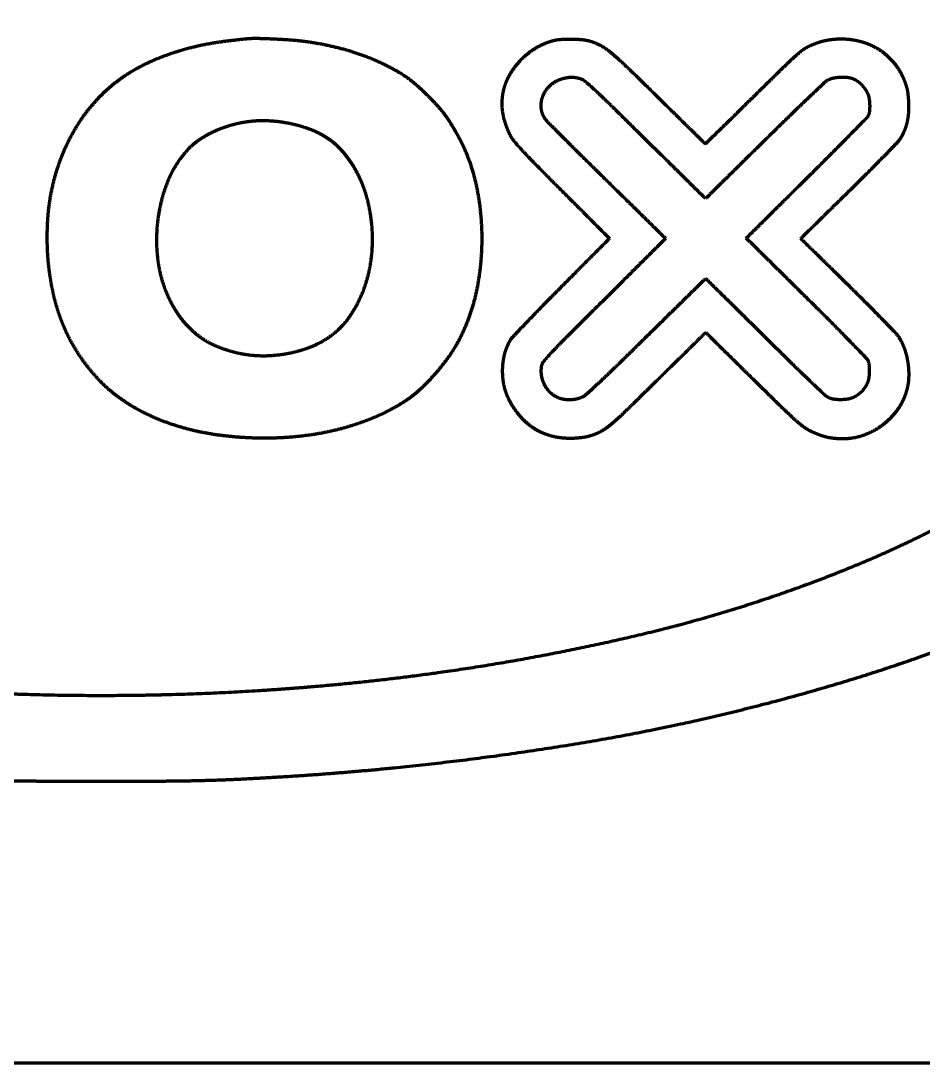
# Model space of a CAD drawing. Header units: inches. Extents: x -3077 to 7201, y 316 to 5463.
# Drawn here: x 3261.2 to 3323.4, y 3632.3 to 3704.1 of the extents above; entities that cross this region are included whole.
import ezdxf

# ---------------------------------------------------------------- set-up
doc = ezdxf.new("R2010")
doc.units = ezdxf.units.IN

msp = doc.modelspace()

# ---------------------------------------------------------------- linework, layer by layer
at = {"linetype": 'Continuous', "lineweight": 70}
msp.add_line((3482.852, 3632.256), (3048.852, 3632.256), dxfattribs=at)
for points, weights, knots in [([(3275.264, 3726.466), (3274.587, 3726.498), (3273.909, 3726.518), (3271.636, 3726.545), (3270.039, 3726.562), (3266.847, 3726.588), (3265.25, 3726.599), (3262.981, 3726.609), (3262.31, 3726.6), (3261.476, 3726.574), (3261.313, 3726.569), (3260.876, 3726.553), (3260.602, 3726.543), (3260.011, 3726.522), (3259.695, 3726.51), (3259.06, 3726.486), (3258.741, 3726.474), (3252.828, 3726.243), (3247.248, 3725.791), (3236.367, 3724.45), (3231.08, 3723.541), (3220.985, 3721.307), (3216.189, 3719.986), (3207.252, 3717.027), (3203.148, 3715.334), (3197.745, 3712.636), (3196.336, 3711.879), (3193.69, 3710.355), (3192.461, 3709.58), (3190.147, 3707.991), (3189.065, 3707.177), (3187.014, 3705.492), (3186.05, 3704.618), (3184.422, 3702.994), (3183.745, 3702.261), (3182.51, 3700.805), (3181.959, 3700.079), (3180.97, 3698.617), (3180.533, 3697.883), (3179.76, 3696.389), (3179.427, 3695.631), (3179.144, 3694.853), (3178.778, 3693.847), (3178.506, 3692.813), (3178.331, 3691.758), (3178.16, 3690.723), (3178.091, 3689.677), (3178.126, 3688.63), (3178.16, 3687.575), (3178.297, 3686.528), (3178.536, 3685.499), (3178.783, 3684.437), (3179.122, 3683.4), (3179.841, 3681.721), (3180.167, 3681.063), (3180.893, 3679.773), (3181.292, 3679.143), (3182.184, 3677.884), (3182.676, 3677.257), (3183.778, 3675.982), (3184.382, 3675.331), (3185.394, 3674.311), (3185.786, 3673.929), (3186.537, 3673.216), (3186.897, 3672.889), (3187.626, 3672.254), (3187.995, 3671.947), (3188.781, 3671.319), (3189.198, 3670.998), (3193.289, 3667.949), (3197.24, 3665.64), (3201.424, 3663.787), (3206.387, 3661.589), (3211.487, 3659.728), (3222.532, 3656.517), (3228.456, 3655.178), (3240.851, 3653.158), (3247.295, 3652.435), (3254.86, 3651.967), (3255.953, 3651.905), (3257.897, 3651.807), (3258.748, 3651.775), (3260.538, 3651.728), (3261.476, 3651.712), (3262.415, 3651.707)], [0.500003680185, 0.499951833995, 0.499951833995, 0.500003125685, 0.500003125685, 0.500003134164, 0.500003134164, 0.499950342043, 0.499950342043, 0.500002780016, 0.500002780016, 0.500003632658, 0.500003632658, 0.5000036294, 0.5000036294, 0.500003631943, 0.500003631943, 0.499712041405, 0.499712041405, 0.499626581432, 0.499626581432, 0.499570764247, 0.499570764247, 0.499147291053, 0.499147291053, 0.499856082342, 0.499856082342, 0.499741523013, 0.499741523013, 0.499697398225, 0.499697398225, 0.499615378368, 0.499615378368, 0.499717367768, 0.499717367768, 0.499509800036, 0.499509800036, 0.49943320441, 0.49943320441, 0.499316886864, 0.499316886864, 0.500003680185, 0.498576185915, 0.498576185915, 0.500003680185, 0.498389820463, 0.498389820463, 0.500003680185, 0.498416120355, 0.498416120355, 0.500003680185, 0.498702961474, 0.498702961474, 0.499514934223, 0.499514934223, 0.499556287066, 0.499556287066, 0.499619738583, 0.499619738583, 0.499803196126, 0.499803196126, 0.499966690231, 0.499966690231, 0.49992872485, 0.49992872485, 0.499925885485, 0.499925885485, 0.499958910845, 0.499958910845, 0.497922649304, 0.497922649304, 0.500003680185, 0.499255633466, 0.499255633466, 0.499390037942, 0.499390037942, 0.499589929812, 0.499589929812, 0.499998142907, 0.499998142907, 0.499979520616, 0.499979520616, 0.499986543899, 0.499986543899, 0.500003680185], [0, 0, 0, 0, 0.009508, 0.009508, 0.031905, 0.031905, 0.054312, 0.054312, 0.063734, 0.063734, 0.066018, 0.066018, 0.069872, 0.069872, 0.074311, 0.074311, 0.078787, 0.078787, 0.157355, 0.157355, 0.232677, 0.232677, 0.30258, 0.30258, 0.365018, 0.365018, 0.387555, 0.387555, 0.408036, 0.408036, 0.427121, 0.427121, 0.445479, 0.445479, 0.459571, 0.459571, 0.472445, 0.472445, 0.484522, 0.484522, 0.496245, 0.496245, 0.496245, 0.51141, 0.51141, 0.51141, 0.526313, 0.526313, 0.526313, 0.541371, 0.541371, 0.541371, 0.556984, 0.556984, 0.567525, 0.567525, 0.578233, 0.578233, 0.589688, 0.589688, 0.602466, 0.602466, 0.610351, 0.610351, 0.617358, 0.617358, 0.624265, 0.624265, 0.631841, 0.631841, 0.697719, 0.697719, 0.697719, 0.776203, 0.776203, 0.864136, 0.864136, 0.958146, 0.958146, 0.974023, 0.974023, 0.986384, 0.986384, 1, 1, 1, 1]), ([(3262.415, 3651.707), (3263.848, 3651.698), (3265.282, 3651.694), (3268.152, 3651.694), (3269.588, 3651.698), (3271.976, 3651.713), (3272.928, 3651.729), (3274.736, 3651.776), (3275.593, 3651.809), (3277.521, 3651.906), (3278.593, 3651.966), (3286.488, 3652.462), (3293.281, 3653.242), (3306.255, 3655.415), (3312.403, 3656.864), (3323.79, 3660.35), (3329.002, 3662.374), (3334.053, 3664.773), (3338.297, 3666.79), (3342.262, 3669.314), (3346.255, 3672.611), (3346.613, 3672.931), (3347.461, 3673.747), (3347.958, 3674.237), (3348.932, 3675.225), (3349.41, 3675.722), (3350.177, 3676.539), (3350.457, 3676.867), (3351.432, 3678.124), (3352.088, 3679.081), (3353.226, 3680.963), (3353.691, 3681.892), (3354.08, 3682.856), (3354.445, 3683.762), (3354.731, 3684.695), (3354.935, 3685.65), (3355.139, 3686.604), (3355.26, 3687.573), (3355.296, 3688.548), (3355.336, 3689.632), (3355.269, 3690.715), (3355.095, 3691.785), (3354.919, 3692.865), (3354.639, 3693.922), (3354.258, 3694.947), (3353.855, 3696.033), (3353.356, 3697.077), (3352.763, 3698.072), (3352.113, 3699.163), (3351.39, 3700.207), (3350.304, 3701.567), (3349.997, 3701.922), (3349.251, 3702.724), (3348.817, 3703.174), (3347.926, 3704.07), (3347.469, 3704.515), (3346.628, 3705.307), (3346.241, 3705.65), (3342.612, 3708.67), (3339.092, 3710.968), (3335.329, 3712.843), (3330.871, 3715.065), (3326.269, 3716.971), (3316.215, 3720.337), (3310.782, 3721.785), (3299.291, 3724.093), (3293.261, 3725), (3286.252, 3725.706), (3285.31, 3725.794), (3283.411, 3725.957), (3282.455, 3726.032), (3280.497, 3726.172), (3279.495, 3726.238), (3277.417, 3726.358), (3276.341, 3726.415), (3275.264, 3726.466)], [0.500003680185, 0.500002166144, 0.500002166144, 0.500002097056, 0.500002097056, 0.499986947081, 0.499986947081, 0.499979608822, 0.499979608822, 0.499997302433, 0.499997302433, 0.499558871273, 0.499558871273, 0.499287829862, 0.499287829862, 0.499109929169, 0.499109929169, 0.500003680185, 0.497471929658, 0.497471929658, 0.499762034183, 0.499762034183, 0.499975946134, 0.499975946134, 0.499977921886, 0.499977921886, 0.499631917112, 0.499631917112, 0.49944898704, 0.49944898704, 0.498931840545, 0.498931840545, 0.500003680185, 0.498759302358, 0.498759302358, 0.500003680185, 0.498753551362, 0.498753551362, 0.500003680185, 0.498357304212, 0.498357304212, 0.500003680185, 0.498435704494, 0.498435704494, 0.500003680185, 0.49863329398, 0.49863329398, 0.500003680185, 0.499218488989, 0.499218488989, 0.499765925558, 0.499765925558, 0.499959205342, 0.499959205342, 0.499958724923, 0.499958724923, 0.499847369961, 0.499847369961, 0.497767671046, 0.497767671046, 0.500003680185, 0.499194279285, 0.499194279285, 0.499354848193, 0.499354848193, 0.4996055757, 0.4996055757, 0.499994627424, 0.499994627424, 0.499995368253, 0.499995368253, 0.499996135884, 0.499996135884, 0.499998773272, 0.499998773272, 0.500003680185], [0, 0, 0, 0, 0.0209, 0.0209, 0.041831, 0.041831, 0.055706, 0.055706, 0.068202, 0.068202, 0.083849, 0.083849, 0.183524, 0.183524, 0.275689, 0.275689, 0.357386, 0.357386, 0.357386, 0.426176, 0.426176, 0.433231, 0.433231, 0.4435, 0.4435, 0.453652, 0.453652, 0.459996, 0.459996, 0.477083, 0.477083, 0.492412, 0.492412, 0.492412, 0.506844, 0.506844, 0.506844, 0.521301, 0.521301, 0.521301, 0.537414, 0.537414, 0.537414, 0.553712, 0.553712, 0.553712, 0.571022, 0.571022, 0.571022, 0.590062, 0.590062, 0.597116, 0.597116, 0.60651, 0.60651, 0.616097, 0.616097, 0.623865, 0.623865, 0.687044, 0.687044, 0.687044, 0.762241, 0.762241, 0.847249, 0.847249, 0.939583, 0.939583, 0.953916, 0.953916, 0.968457, 0.968457, 0.983662, 0.983662, 1, 1, 1, 1]), ([(3263.416, 3720.656), (3259.919, 3720.575), (3256.426, 3720.398), (3249.617, 3719.867), (3246.304, 3719.503), (3239.85, 3718.588), (3236.712, 3718.036), (3230.598, 3716.751), (3227.627, 3716.011), (3222.409, 3714.501), (3220.155, 3713.765), (3215.836, 3712.188), (3213.777, 3711.339), (3209.893, 3709.547), (3208.071, 3708.605), (3204.694, 3706.665), (3203.154, 3705.65), (3200.773, 3703.862), (3199.898, 3703.141), (3198.271, 3701.669), (3197.526, 3700.915), (3196.173, 3699.384), (3195.567, 3698.609), (3194.493, 3697.05), (3194.036, 3696.264), (3193.505, 3695.167), (3193.377, 3694.885), (3193.145, 3694.338), (3193.042, 3694.072), (3192.851, 3693.531), (3192.763, 3693.256), (3192.597, 3692.672), (3192.517, 3692.364), (3192.393, 3691.839), (3192.348, 3691.624), (3192.276, 3691.244), (3192.254, 3691.079), (3192.224, 3690.711), (3192.215, 3690.51), (3192.208, 3689.919), (3192.206, 3689.529), (3192.206, 3688.781), (3192.209, 3688.421), (3192.216, 3687.848), (3192.225, 3687.633), (3192.251, 3687.251), (3192.269, 3687.083), (3192.322, 3686.736), (3192.355, 3686.556), (3192.594, 3685.461), (3192.876, 3684.566), (3193.238, 3683.7), (3193.611, 3682.806), (3194.057, 3681.946), (3194.572, 3681.125), (3195.128, 3680.237), (3195.749, 3679.393), (3197.194, 3677.711), (3198.003, 3676.866), (3198.857, 3676.066), (3201.389, 3673.691), (3204.215, 3671.675), (3207.285, 3670.054), (3211.038, 3668.071), (3214.926, 3666.368), (3223.497, 3663.34), (3228.161, 3662.028), (3238.034, 3659.933), (3243.218, 3659.108), (3251.646, 3658.208), (3254.864, 3657.957), (3261.349, 3657.64), (3264.613, 3657.57), (3271.133, 3657.613), (3274.387, 3657.725), (3280.831, 3658.126), (3284.019, 3658.418), (3292.863, 3659.491), (3298.482, 3660.497), (3309.018, 3663.004), (3313.893, 3664.575), (3318.631, 3666.521), (3322.666, 3668.178), (3326.534, 3670.193), (3330.204, 3672.549), (3333.142, 3674.436), (3335.703, 3676.808), (3337.807, 3679.594), (3338.209, 3680.126), (3338.584, 3680.676), (3339.269, 3681.79), (3339.574, 3682.352), (3340.114, 3683.491), (3340.347, 3684.064), (3340.745, 3685.224), (3340.907, 3685.807), (3341.075, 3686.59), (3341.11, 3686.782), (3341.166, 3687.142), (3341.185, 3687.311), (3341.212, 3687.692), (3341.22, 3687.902), (3341.227, 3688.47), (3341.229, 3688.826), (3341.228, 3689.56), (3341.225, 3689.937), (3341.217, 3690.515), (3341.207, 3690.716), (3341.177, 3691.083), (3341.154, 3691.248), (3341.083, 3691.627), (3341.038, 3691.841), (3340.799, 3692.855), (3340.552, 3693.641), (3339.941, 3695.176), (3339.579, 3695.92), (3338.728, 3697.391), (3338.24, 3698.113), (3337.12, 3699.55), (3336.496, 3700.268), (3334.528, 3702.307), (3333.11, 3703.545), (3329.892, 3705.904), (3328.12, 3707.044), (3324.233, 3709.223), (3322.125, 3710.259), (3317.57, 3712.197), (3315.137, 3713.118), (3309.795, 3714.901), (3306.884, 3715.737), (3300.794, 3717.212), (3297.625, 3717.863), (3291.085, 3718.973), (3287.718, 3719.43), (3280.841, 3720.133), (3277.336, 3720.386), (3273.136, 3720.562), (3272.447, 3720.583), (3270.676, 3720.616), (3269.594, 3720.632), (3267.438, 3720.657), (3266.363, 3720.666), (3264.664, 3720.676), (3264.04, 3720.67), (3263.416, 3720.656)], [0.500093243168, 0.499968918944, 0.499968918944, 0.499927037543, 0.499927037543, 0.499911098367, 0.499911098367, 0.499861647373, 0.499861647373, 0.499898802127, 0.499898802127, 0.499810239054, 0.499810239054, 0.49976208682, 0.49976208682, 0.499467269408, 0.499467269408, 0.49974646444, 0.49974646444, 0.499573085874, 0.499573085874, 0.499488227391, 0.499488227391, 0.49912322686, 0.49912322686, 0.499992527148, 0.499992527148, 0.499930492133, 0.499930492133, 0.499935021323, 0.499935021323, 0.500006461427, 0.500006461427, 0.500004118567, 0.500004118567, 0.499641098677, 0.499641098677, 0.499888634211, 0.499888634211, 0.50008763937, 0.50008763937, 0.500086385394, 0.500086385394, 0.499968171436, 0.499968171436, 0.499810513552, 0.499810513552, 0.49991978318, 0.49991978318, 0.498730676658, 0.498730676658, 0.500093243168, 0.498971631333, 0.498971631333, 0.500093243168, 0.499157234141, 0.499157234141, 0.499608979647, 0.499608979647, 0.500093243168, 0.4971219785, 0.4971219785, 0.500093243168, 0.499199916727, 0.499199916727, 0.499383490015, 0.499383490015, 0.499654288058, 0.499654288058, 0.499955791954, 0.499955791954, 0.499964844697, 0.499964844697, 0.499964159273, 0.499964159273, 0.499950302194, 0.499950302194, 0.49956284229, 0.49956284229, 0.499077013387, 0.499077013387, 0.500093243168, 0.498729474404, 0.498729474404, 0.500093243168, 0.494910309467, 0.494910309467, 0.500093243168, 0.499710351131, 0.499710351131, 0.499604481794, 0.499604481794, 0.49956969486, 0.49956969486, 0.499495067823, 0.499495067823, 0.499959650135, 0.499959650135, 0.499795584787, 0.499795584787, 0.499953504743, 0.499953504743, 0.500085889184, 0.500085889184, 0.500086958789, 0.500086958789, 0.499890660625, 0.499890660625, 0.499663401309, 0.499663401309, 0.500004641898, 0.500004641898, 0.499181752679, 0.499181752679, 0.499208615396, 0.499208615396, 0.499306402964, 0.499306402964, 0.499628453376, 0.499628453376, 0.498884407075, 0.498884407075, 0.499477873797, 0.499477873797, 0.499599926964, 0.499599926964, 0.499825646443, 0.499825646443, 0.499795246802, 0.499795246802, 0.499892445713, 0.499892445713, 0.499910480947, 0.499910480947, 0.499943927995, 0.499943927995, 0.50006989904, 0.50006989904, 0.500091447584, 0.500091447584, 0.500091603784, 0.500091603784, 0.500058956377, 0.500058956377, 0.500093243168], [0, 0, 0, 0, 0.031224, 0.031224, 0.060964, 0.060964, 0.08939, 0.08939, 0.116688, 0.116688, 0.137822, 0.137822, 0.157663, 0.157663, 0.17592, 0.17592, 0.192316, 0.192316, 0.20239, 0.20239, 0.211797, 0.211797, 0.220519, 0.220519, 0.228566, 0.228566, 0.2313, 0.2313, 0.233823, 0.233823, 0.236373, 0.236373, 0.239192, 0.239192, 0.241135, 0.241135, 0.242607, 0.242607, 0.24439, 0.24439, 0.247825, 0.247825, 0.250997, 0.250997, 0.25289, 0.25289, 0.254377, 0.254377, 0.255989, 0.255989, 0.264237, 0.264237, 0.264237, 0.272736, 0.272736, 0.272736, 0.281911, 0.281911, 0.292141, 0.292141, 0.292141, 0.322328, 0.322328, 0.322328, 0.359169, 0.359169, 0.401161, 0.401161, 0.44661, 0.44661, 0.474554, 0.474554, 0.50281, 0.50281, 0.53098, 0.53098, 0.558668, 0.558668, 0.607993, 0.607993, 0.652163, 0.652163, 0.652163, 0.689671, 0.689671, 0.689671, 0.719383, 0.719383, 0.719383, 0.725052, 0.725052, 0.730491, 0.730491, 0.735749, 0.735749, 0.740886, 0.740886, 0.742535, 0.742535, 0.743977, 0.743977, 0.745764, 0.745764, 0.748781, 0.748781, 0.751976, 0.751976, 0.753677, 0.753677, 0.755088, 0.755088, 0.756935, 0.756935, 0.763888, 0.763888, 0.770863, 0.770863, 0.778191, 0.778191, 0.786182, 0.786182, 0.801966, 0.801966, 0.819606, 0.819606, 0.839255, 0.839255, 0.861003, 0.861003, 0.886316, 0.886316, 0.913339, 0.913339, 0.941707, 0.941707, 0.971038, 0.971038, 0.976793, 0.976793, 0.985822, 0.985822, 0.99479, 0.99479, 1, 1, 1, 1]), ([(3274.533, 3675.593), (3273.468, 3675.75), (3272.423, 3676.007), (3271.407, 3676.361), (3270.475, 3676.686), (3269.582, 3677.105), (3268.737, 3677.614), (3267.957, 3678.084), (3267.245, 3678.653), (3266.614, 3679.31), (3266.105, 3679.841), (3265.644, 3680.413), (3265.233, 3681.022), (3264.829, 3681.62), (3264.482, 3682.253), (3264.193, 3682.914), (3263.895, 3683.597), (3263.658, 3684.304), (3263.483, 3685.028), (3263.294, 3685.808), (3263.161, 3686.6), (3263.083, 3687.399), (3262.976, 3688.493), (3262.968, 3689.593), (3263.058, 3690.689), (3263.143, 3691.726), (3263.337, 3692.747), (3263.639, 3693.743), (3263.927, 3694.695), (3264.319, 3695.608), (3264.811, 3696.472), (3265.291, 3697.315), (3265.868, 3698.095), (3266.535, 3698.799), (3266.865, 3699.148), (3267.218, 3699.472), (3267.975, 3700.078), (3268.376, 3700.358), (3269.232, 3700.876), (3269.684, 3701.114), (3270.647, 3701.544), (3271.153, 3701.74), (3272.047, 3702.033), (3272.429, 3702.146), (3273.178, 3702.344), (3273.546, 3702.428), (3274.329, 3702.579), (3274.743, 3702.646), (3275.686, 3702.769), (3276.215, 3702.831), (3276.985, 3702.908), (3277.226, 3702.918), (3277.88, 3702.904), (3278.291, 3702.889), (3279.13, 3702.848), (3279.557, 3702.82), (3280.31, 3702.761), (3280.635, 3702.724), (3280.959, 3702.677)], [0.500254296352, 0.498777191297, 0.498777191297, 0.500254296352, 0.498469143139, 0.498469143139, 0.500254296352, 0.497362031712, 0.497362031712, 0.500254296352, 0.499024707273, 0.499024707273, 0.500254296352, 0.498882439318, 0.498882439318, 0.500254296352, 0.498982253073, 0.498982253073, 0.500254296352, 0.49944216823, 0.49944216823, 0.500254296352, 0.49891511398, 0.49891511398, 0.500254296352, 0.498381352784, 0.498381352784, 0.500254296352, 0.498177189742, 0.498177189742, 0.500254296352, 0.497846327577, 0.497846327577, 0.500254296352, 0.499457383099, 0.499457383099, 0.499549779242, 0.499549779242, 0.499613176085, 0.499613176085, 0.49980943659, 0.49980943659, 0.500110429345, 0.500110429345, 0.500057234066, 0.500057234066, 0.500106862545, 0.500106862545, 0.500218048972, 0.500218048972, 0.499627835255, 0.499627835255, 0.500223164496, 0.500223164496, 0.500216869372, 0.500216869372, 0.500072819459, 0.500072819459, 0.500254296352], [0, 0, 0, 0, 0.072373, 0.072373, 0.072373, 0.138472, 0.138472, 0.138472, 0.199162, 0.199162, 0.199162, 0.247998, 0.247998, 0.247998, 0.295826, 0.295826, 0.295826, 0.34508, 0.34508, 0.34508, 0.398058, 0.398058, 0.398058, 0.470431, 0.470431, 0.470431, 0.538643, 0.538643, 0.538643, 0.603556, 0.603556, 0.603556, 0.666603, 0.666603, 0.666603, 0.697717, 0.697717, 0.72943, 0.72943, 0.762502, 0.762502, 0.797616, 0.797616, 0.823322, 0.823322, 0.847705, 0.847705, 0.8748, 0.8748, 0.909168, 0.909168, 0.924741, 0.924741, 0.951325, 0.951325, 0.978917, 0.978917, 1, 1, 1, 1]), ([(3280.959, 3702.677), (3281.596, 3702.584), (3282.229, 3702.462), (3283.45, 3702.169), (3284.037, 3701.995), (3285.161, 3701.597), (3285.697, 3701.373), (3286.718, 3700.878), (3287.199, 3700.605), (3287.903, 3700.143), (3288.133, 3699.968), (3288.639, 3699.523), (3288.92, 3699.26), (3289.469, 3698.716), (3289.736, 3698.434), (3290.194, 3697.92), (3290.379, 3697.682), (3290.616, 3697.337), (3290.68, 3697.238), (3290.819, 3697.018), (3290.894, 3696.896), (3291.043, 3696.651), (3291.116, 3696.526), (3291.249, 3696.295), (3291.309, 3696.188), (3291.9, 3695.079), (3292.293, 3694.015), (3292.537, 3692.907), (3292.803, 3691.698), (3292.941, 3690.467), (3292.95, 3689.229), (3292.959, 3687.985), (3292.839, 3686.746), (3292.59, 3685.527), (3292.36, 3684.398), (3291.983, 3683.31), (3291.466, 3682.28), (3291.253, 3681.856), (3291.01, 3681.447), (3290.437, 3680.625), (3290.112, 3680.209), (3289.429, 3679.422), (3289.071, 3679.052), (3288.374, 3678.403), (3288.029, 3678.133), (3287.662, 3677.895), (3287.011, 3677.473), (3286.326, 3677.109), (3285.612, 3676.806), (3284.851, 3676.482), (3284.069, 3676.213), (3282.428, 3675.779), (3281.574, 3675.613), (3279.815, 3675.395), (3278.915, 3675.339), (3276.848, 3675.337), (3275.686, 3675.422), (3274.533, 3675.593)], [0.500254296352, 0.499915234549, 0.499915234549, 0.499792097146, 0.499792097146, 0.499740131019, 0.499740131019, 0.499563005717, 0.499563005717, 0.499427888353, 0.499427888353, 0.500100712984, 0.500100712984, 0.500099618317, 0.500099618317, 0.499563991595, 0.499563991595, 0.50020035726, 0.50020035726, 0.500237272997, 0.500237272997, 0.500237360492, 0.500237360492, 0.500209449902, 0.500209449902, 0.497142956783, 0.497142956783, 0.500254296352, 0.498426969752, 0.498426969752, 0.500254296352, 0.498443274704, 0.498443274704, 0.500254296352, 0.497357142353, 0.497357142353, 0.500254296352, 0.499388243331, 0.499388243331, 0.499791254847, 0.499791254847, 0.499779240073, 0.499779240073, 0.498995174375, 0.498995174375, 0.500254296352, 0.49900008227, 0.49900008227, 0.500254296352, 0.499403099735, 0.499403099735, 0.499485711043, 0.499485711043, 0.499632236654, 0.499632236654, 0.499340640971, 0.499340640971, 0.500254296352], [0, 0, 0, 0, 0.042366, 0.042366, 0.082566, 0.082566, 0.120698, 0.120698, 0.156949, 0.156949, 0.175852, 0.175852, 0.201026, 0.201026, 0.226401, 0.226401, 0.246063, 0.246063, 0.253743, 0.253743, 0.263071, 0.263071, 0.272495, 0.272495, 0.280496, 0.280496, 0.354078, 0.354078, 0.354078, 0.434115, 0.434115, 0.434115, 0.514271, 0.514271, 0.514271, 0.588022, 0.588022, 0.588022, 0.618387, 0.618387, 0.652061, 0.652061, 0.684928, 0.684928, 0.712778, 0.712778, 0.712778, 0.762014, 0.762014, 0.762014, 0.814431, 0.814431, 0.869503, 0.869503, 0.926471, 0.926471, 1, 1, 1, 1]), ([(3300.347, 3702.716), (3300.163, 3702.762), (3299.976, 3702.793), (3299.546, 3702.828), (3299.304, 3702.838), (3298.824, 3702.839), (3298.586, 3702.831), (3298.171, 3702.798), (3297.997, 3702.768), (3297.826, 3702.721), (3297.627, 3702.666), (3297.432, 3702.599), (3297.053, 3702.439), (3296.869, 3702.346), (3296.513, 3702.136), (3296.341, 3702.018), (3296.007, 3701.756), (3295.845, 3701.613), (3295.692, 3701.461), (3295.344, 3701.114), (3295.048, 3700.721), (3294.812, 3700.29), (3294.591, 3699.888), (3294.445, 3699.453), (3294.377, 3699), (3294.309, 3698.543), (3294.321, 3698.082), (3294.413, 3697.629), (3294.513, 3697.139), (3294.679, 3696.668), (3294.908, 3696.224), (3294.984, 3696.077), (3295.075, 3695.94), (3295.181, 3695.815), (3295.363, 3695.599), (3295.551, 3695.387), (3296.052, 3694.849), (3296.366, 3694.522), (3297.278, 3693.599), (3297.873, 3693), (3299.566, 3691.305), (3300.662, 3690.206), (3301.759, 3689.108)], [0.501802520882, 0.500677677567, 0.500677677567, 0.501535347405, 0.501535347405, 0.501538199236, 0.501538199236, 0.50028510948, 0.50028510948, 0.501802520882, 0.501078524638, 0.501078524638, 0.501052677654, 0.501052677654, 0.501078260932, 0.501078260932, 0.501217454116, 0.501217454116, 0.501802520882, 0.498399370198, 0.498399370198, 0.501802520882, 0.496595923906, 0.496595923906, 0.501802520882, 0.496692665778, 0.496692665778, 0.501802520882, 0.49865645452, 0.49865645452, 0.501802520882, 0.499690348307, 0.499690348307, 0.501802520882, 0.501700702871, 0.501700702871, 0.50176707286, 0.50176707286, 0.501801374445, 0.501801374445, 0.501802520882, 0.501802520882, 0.501802520882], [0, 0, 0, 0, 0.026646, 0.026646, 0.060705, 0.060705, 0.09431, 0.09431, 0.119271, 0.119271, 0.119271, 0.148462, 0.148462, 0.177525, 0.177525, 0.207097, 0.207097, 0.237781, 0.237781, 0.237781, 0.307664, 0.307664, 0.307664, 0.37331, 0.37331, 0.37331, 0.4401, 0.4401, 0.4401, 0.51314, 0.51314, 0.51314, 0.537355, 0.537355, 0.537355, 0.579069, 0.579069, 0.646011, 0.646011, 0.770695, 0.770695, 1, 1, 1, 1]), ([(3308.366, 3695.63), (3307.277, 3696.699), (3306.189, 3697.769), (3304.345, 3699.58), (3303.587, 3700.319), (3302.499, 3701.369), (3302.16, 3701.67), (3301.809, 3701.957), (3301.587, 3702.137), (3301.349, 3702.295), (3301.096, 3702.429), (3300.858, 3702.554), (3300.608, 3702.65), (3300.347, 3702.716)], [0.501802520882, 0.501802520882, 0.501802520882, 0.501799294364, 0.501799294364, 0.501511145975, 0.501511145975, 0.501802520882, 0.500159418116, 0.500159418116, 0.501802520882, 0.499399159706, 0.499399159706, 0.501802520882], [0, 0, 0, 0, 0.42458, 0.42458, 0.719267, 0.719267, 0.845373, 0.845373, 0.845373, 0.924986, 0.924986, 0.924986, 1, 1, 1, 1]), ([(3314.944, 3689.112), (3316.045, 3690.191), (3317.145, 3691.27), (3318.676, 3692.771), (3319.104, 3693.195), (3319.908, 3693.997), (3320.283, 3694.376), (3320.971, 3695.081), (3321.285, 3695.405), (3321.598, 3695.73), (3321.679, 3695.813), (3321.751, 3695.905), (3321.814, 3696.003), (3321.914, 3696.159), (3322.002, 3696.323), (3322.078, 3696.493), (3322.152, 3696.661), (3322.213, 3696.835), (3322.309, 3697.2), (3322.345, 3697.39), (3322.389, 3697.796), (3322.401, 3698.01), (3322.4, 3698.334), (3322.397, 3698.445), (3322.384, 3698.672), (3322.375, 3698.79), (3322.353, 3699.015), (3322.34, 3699.123), (3322.313, 3699.308), (3322.297, 3699.385), (3322.277, 3699.461), (3322.146, 3699.953), (3321.936, 3700.418), (3321.654, 3700.842), (3321.377, 3701.26), (3321.032, 3701.624), (3320.631, 3701.925), (3320.224, 3702.229), (3319.773, 3702.46), (3319.289, 3702.613), (3318.789, 3702.77), (3318.271, 3702.85), (3317.747, 3702.85), (3317.543, 3702.85), (3317.339, 3702.84), (3316.947, 3702.8), (3316.759, 3702.769), (3316.388, 3702.685), (3316.206, 3702.631), (3315.835, 3702.496), (3315.646, 3702.416), (3315.462, 3702.327), (3315.321, 3702.259), (3315.188, 3702.178), (3315.063, 3702.083), (3314.893, 3701.954), (3314.728, 3701.817), (3314.315, 3701.448), (3314.066, 3701.216), (3313.352, 3700.521), (3312.883, 3700.062), (3312.078, 3699.269), (3311.74, 3698.936), (3311.076, 3698.283), (3310.75, 3697.962), (3310.146, 3697.368), (3309.867, 3697.095), (3309.44, 3696.676), (3309.291, 3696.53), (3308.883, 3696.134), (3308.625, 3695.882), (3308.366, 3695.63)], [0.501802520882, 0.501802520882, 0.501802520882, 0.501799244215, 0.501799244215, 0.501795776306, 0.501795776306, 0.501800562171, 0.501800562171, 0.501802520882, 0.500193072503, 0.500193072503, 0.501802520882, 0.500813081334, 0.500813081334, 0.501802520882, 0.500752153216, 0.500752153216, 0.500872246788, 0.500872246788, 0.501294491079, 0.501294491079, 0.501679954123, 0.501679954123, 0.501720228513, 0.501720228513, 0.50171788252, 0.50171788252, 0.501246718452, 0.501246718452, 0.501802520882, 0.497361308288, 0.497361308288, 0.501802520882, 0.496919848759, 0.496919848759, 0.501802520882, 0.497060623618, 0.497060623618, 0.501802520882, 0.497915401408, 0.497915401408, 0.501802520882, 0.501381433177, 0.501381433177, 0.501154726719, 0.501154726719, 0.501156056502, 0.501156056502, 0.501386015423, 0.501386015423, 0.501802520882, 0.500115860261, 0.500115860261, 0.501802520882, 0.501535080097, 0.501535080097, 0.501730592775, 0.501730592775, 0.501800569034, 0.501800569034, 0.501802497234, 0.501802497234, 0.501802491656, 0.501802491656, 0.50180249596, 0.50180249596, 0.501801721579, 0.501801721579, 0.501802520882, 0.501802520882, 0.501802520882], [0, 0, 0, 0, 0.142492, 0.142492, 0.198165, 0.198165, 0.247495, 0.247495, 0.289207, 0.289207, 0.289207, 0.299968, 0.299968, 0.299968, 0.317209, 0.317209, 0.317209, 0.334313, 0.334313, 0.35235, 0.35235, 0.372335, 0.372335, 0.382636, 0.382636, 0.393646, 0.393646, 0.403785, 0.403785, 0.411129, 0.411129, 0.411129, 0.458784, 0.458784, 0.458784, 0.506131, 0.506131, 0.506131, 0.554493, 0.554493, 0.554493, 0.604922, 0.604922, 0.604922, 0.624722, 0.624722, 0.643167, 0.643167, 0.661651, 0.661651, 0.681565, 0.681565, 0.681565, 0.696786, 0.696786, 0.696786, 0.717705, 0.717705, 0.750945, 0.750945, 0.815134, 0.815134, 0.861467, 0.861467, 0.906199, 0.906199, 0.944355, 0.944355, 0.964696, 0.964696, 1, 1, 1, 1]), ([(3298.588, 3700.132), (3298.276, 3700.059), (3297.988, 3699.918), (3297.739, 3699.716), (3297.493, 3699.518), (3297.301, 3699.267), (3297.172, 3698.979), (3297.05, 3698.705), (3297.001, 3698.409), (3297.027, 3698.11), (3297.053, 3697.822), (3297.159, 3697.553), (3297.337, 3697.326), (3297.393, 3697.253), (3297.454, 3697.184), (3297.906, 3696.731), (3298.293, 3696.344), (3299.13, 3695.508), (3299.58, 3695.06), (3300.551, 3694.1), (3301.072, 3693.587), (3302.936, 3691.755), (3304.279, 3690.434), (3305.622, 3689.114)], [0.5063733179, 0.4978755607, 0.4978755607, 0.5063733179, 0.497052079849, 0.497052079849, 0.5063733179, 0.495529359728, 0.495529359728, 0.5063733179, 0.492608955871, 0.492608955871, 0.5063733179, 0.505742372064, 0.505742372064, 0.506373185998, 0.506373185998, 0.506372319566, 0.506372319566, 0.506372884715, 0.506372884715, 0.5063733179, 0.5063733179, 0.5063733179], [0, 0, 0, 0, 0.066534, 0.066534, 0.066534, 0.130891, 0.130891, 0.130891, 0.190685, 0.190685, 0.190685, 0.246728, 0.246728, 0.246728, 0.264571, 0.264571, 0.370614, 0.370614, 0.493674, 0.493674, 0.63519, 0.63519, 1, 1, 1, 1]), ([(3308.379, 3691.859), (3306.999, 3693.22), (3305.619, 3694.582), (3303.402, 3696.768), (3302.565, 3697.591), (3301.381, 3698.753), (3301.029, 3699.087), (3300.473, 3699.6), (3300.267, 3699.778), (3300.056, 3699.95), (3299.952, 3700.034), (3299.833, 3700.094), (3299.703, 3700.127), (3299.601, 3700.153), (3299.498, 3700.174), (3299.314, 3700.205), (3299.233, 3700.213), (3299.151, 3700.213), (3299.068, 3700.213), (3298.986, 3700.207), (3298.798, 3700.177), (3298.693, 3700.157), (3298.588, 3700.132)], [0.5063733179, 0.5063733179, 0.5063733179, 0.506372947181, 0.506372947181, 0.506334014209, 0.506334014209, 0.506208733888, 0.506208733888, 0.5063733179, 0.498387265088, 0.498387265088, 0.5063733179, 0.506115023922, 0.506115023922, 0.505242973264, 0.505242973264, 0.5063733179, 0.505275202514, 0.505275202514, 0.506142796007, 0.506142796007, 0.5063733179], [0, 0, 0, 0, 0.443552, 0.443552, 0.712212, 0.712212, 0.823127, 0.823127, 0.885338, 0.885338, 0.885338, 0.915483, 0.915483, 0.915483, 0.939101, 0.939101, 0.957453, 0.957453, 0.957453, 0.975929, 0.975929, 1, 1, 1, 1]), ([(3311.188, 3689.132), (3312.576, 3690.509), (3313.964, 3691.885), (3315.888, 3693.793), (3316.423, 3694.326), (3317.414, 3695.318), (3317.869, 3695.778), (3318.721, 3696.645), (3319.118, 3697.05), (3319.515, 3697.455), (3319.558, 3697.498), (3319.593, 3697.548), (3319.619, 3697.603), (3319.662, 3697.69), (3319.688, 3697.784), (3319.698, 3697.881), (3319.712, 3698.019), (3319.718, 3698.159), (3319.712, 3698.441), (3319.7, 3698.584), (3319.68, 3698.725), (3319.663, 3698.836), (3319.633, 3698.944), (3319.589, 3699.048), (3319.539, 3699.165), (3319.478, 3699.277), (3319.406, 3699.382), (3319.33, 3699.492), (3319.245, 3699.595), (3319.151, 3699.69), (3319.06, 3699.783), (3318.962, 3699.867), (3318.856, 3699.941), (3318.761, 3700.008), (3318.659, 3700.063), (3318.551, 3700.104), (3318.421, 3700.154), (3318.286, 3700.186), (3318.148, 3700.2), (3317.984, 3700.218), (3317.82, 3700.222), (3317.656, 3700.213), (3317.494, 3700.205), (3317.332, 3700.183), (3317.173, 3700.149), (3317.041, 3700.121), (3316.914, 3700.075), (3316.796, 3700.012), (3316.717, 3699.97), (3316.645, 3699.919), (3316.581, 3699.857), (3316.181, 3699.48), (3315.782, 3699.101), (3314.923, 3698.282), (3314.463, 3697.839), (3313.479, 3696.882), (3312.954, 3696.368), (3311.08, 3694.521), (3309.73, 3693.19), (3308.379, 3691.859)], [0.5063733179, 0.5063733179, 0.5063733179, 0.506372279769, 0.506372279769, 0.506370737415, 0.506370737415, 0.506373173791, 0.506373173791, 0.5063733179, 0.501976971269, 0.501976971269, 0.5063733179, 0.501235683565, 0.501235683565, 0.5063733179, 0.505733934977, 0.505733934977, 0.505717145414, 0.505717145414, 0.5063733179, 0.503597310873, 0.503597310873, 0.5063733179, 0.504673252054, 0.504673252054, 0.5063733179, 0.505095047644, 0.505095047644, 0.5063733179, 0.505026908624, 0.505026908624, 0.5063733179, 0.503731964107, 0.503731964107, 0.5063733179, 0.503520551897, 0.503520551897, 0.5063733179, 0.505333833541, 0.505333833541, 0.5063733179, 0.505326366762, 0.505326366762, 0.5063733179, 0.503099464969, 0.503099464969, 0.5063733179, 0.503321971817, 0.503321971817, 0.5063733179, 0.506372784304, 0.506372784304, 0.506368975746, 0.506368975746, 0.50637145518, 0.50637145518, 0.5063733179, 0.5063733179, 0.5063733179], [0, 0, 0, 0, 0.212599, 0.212599, 0.294672, 0.294672, 0.365108, 0.365108, 0.426797, 0.426797, 0.426797, 0.433337, 0.433337, 0.433337, 0.443741, 0.443741, 0.443741, 0.458577, 0.458577, 0.473816, 0.473816, 0.473816, 0.485703, 0.485703, 0.485703, 0.499151, 0.499151, 0.499151, 0.513213, 0.513213, 0.513213, 0.526813, 0.526813, 0.526813, 0.538914, 0.538914, 0.538914, 0.553327, 0.553327, 0.553327, 0.570344, 0.570344, 0.570344, 0.587186, 0.587186, 0.587186, 0.60102, 0.60102, 0.60102, 0.610088, 0.610088, 0.610088, 0.666238, 0.666238, 0.731342, 0.731342, 0.806383, 0.806383, 1, 1, 1, 1]), ([(3277.014, 3697.175), (3277.463, 3697.224), (3277.916, 3697.235), (3278.368, 3697.207), (3278.845, 3697.177), (3279.32, 3697.112), (3280.244, 3696.917), (3280.692, 3696.788), (3281.129, 3696.625), (3281.519, 3696.48), (3281.892, 3696.295), (3282.243, 3696.073), (3282.576, 3695.861), (3282.882, 3695.611), (3283.155, 3695.325), (3283.456, 3695.011), (3283.727, 3694.672), (3283.966, 3694.308), (3284.22, 3693.924), (3284.439, 3693.52), (3284.623, 3693.098), (3284.81, 3692.669), (3284.962, 3692.227), (3285.077, 3691.773), (3285.31, 3690.852), (3285.425, 3689.909), (3285.418, 3688.959), (3285.412, 3688.03), (3285.279, 3687.111), (3285.022, 3686.219), (3284.783, 3685.39), (3284.425, 3684.606), (3283.954, 3683.884), (3283.53, 3683.232), (3282.982, 3682.679), (3282.334, 3682.249), (3281.948, 3681.993), (3281.535, 3681.781), (3281.101, 3681.616), (3280.626, 3681.436), (3280.138, 3681.297), (3279.639, 3681.2), (3279.129, 3681.101), (3278.612, 3681.044), (3278.092, 3681.03), (3277.594, 3681.018), (3277.097, 3681.052), (3276.605, 3681.133), (3276.011, 3681.231), (3275.43, 3681.388), (3274.868, 3681.604), (3274.356, 3681.801), (3273.875, 3682.065), (3273.435, 3682.391), (3273, 3682.713), (3272.613, 3683.092), (3272.282, 3683.52), (3271.926, 3683.981), (3271.622, 3684.479), (3271.375, 3685.007), (3270.993, 3685.821), (3270.741, 3686.684), (3270.623, 3687.576), (3270.499, 3688.52), (3270.497, 3689.472), (3270.618, 3690.416), (3270.736, 3691.341), (3270.974, 3692.242), (3271.329, 3693.104), (3271.651, 3693.886), (3272.106, 3694.6), (3272.679, 3695.223), (3272.922, 3695.486), (3273.193, 3695.719), (3273.491, 3695.917), (3273.826, 3696.141), (3274.179, 3696.337), (3274.547, 3696.503), (3274.937, 3696.678), (3275.34, 3696.823), (3275.753, 3696.935), (3276.167, 3697.048), (3276.588, 3697.128), (3277.014, 3697.175)], [0.500766596168, 0.49953260119, 0.49953260119, 0.500766596168, 0.49988659288, 0.49988659288, 0.499848944645, 0.499848944645, 0.500766596168, 0.498943588167, 0.498943588167, 0.500766596168, 0.49832847207, 0.49832847207, 0.500766596168, 0.499400629886, 0.499400629886, 0.500766596168, 0.499542371477, 0.499542371477, 0.500766596168, 0.499655352132, 0.499655352132, 0.500766596168, 0.498053907999, 0.498053907999, 0.500766596168, 0.497650258754, 0.497650258754, 0.500766596168, 0.497097329901, 0.497097329901, 0.500766596168, 0.493857294468, 0.493857294468, 0.500766596168, 0.498684765633, 0.498684765633, 0.500766596168, 0.499560607897, 0.499560607897, 0.500766596168, 0.499609127472, 0.499609127472, 0.500766596168, 0.499275111062, 0.499275111062, 0.500766596168, 0.499038099599, 0.499038099599, 0.500766596168, 0.497714072712, 0.497714072712, 0.500766596168, 0.497609907789, 0.497609907789, 0.500766596168, 0.498750007721, 0.498750007721, 0.500766596168, 0.496838413709, 0.496838413709, 0.500766596168, 0.497993172281, 0.497993172281, 0.500766596168, 0.497875125026, 0.497875125026, 0.500766596168, 0.49556271119, 0.49556271119, 0.500766596168, 0.498401435763, 0.498401435763, 0.500766596168, 0.499624327648, 0.499624327648, 0.500766596168, 0.499738203048, 0.499738203048, 0.500766596168, 0.499744467944, 0.499744467944, 0.500766596168], [0, 0, 0, 0, 0.025687, 0.025687, 0.025687, 0.052924, 0.052924, 0.079493, 0.079493, 0.079493, 0.103241, 0.103241, 0.103241, 0.125879, 0.125879, 0.125879, 0.150918, 0.150918, 0.150918, 0.177496, 0.177496, 0.177496, 0.20457, 0.20457, 0.20457, 0.259689, 0.259689, 0.259689, 0.313861, 0.313861, 0.313861, 0.364465, 0.364465, 0.364465, 0.410456, 0.410456, 0.410456, 0.438271, 0.438271, 0.438271, 0.468846, 0.468846, 0.468846, 0.500223, 0.500223, 0.500223, 0.53038, 0.53038, 0.53038, 0.566913, 0.566913, 0.566913, 0.600289, 0.600289, 0.600289, 0.633446, 0.633446, 0.633446, 0.669369, 0.669369, 0.669369, 0.725031, 0.725031, 0.725031, 0.784425, 0.784425, 0.784425, 0.842891, 0.842891, 0.842891, 0.896305, 0.896305, 0.896305, 0.919102, 0.919102, 0.919102, 0.944949, 0.944949, 0.944949, 0.972432, 0.972432, 0.972432, 1, 1, 1, 1]), ([(3301.759, 3689.108), (3300.647, 3687.992), (3299.535, 3686.876), (3297.971, 3685.306), (3297.521, 3684.851), (3296.7, 3684.013), (3296.33, 3683.63), (3295.663, 3682.929), (3295.364, 3682.613), (3295.067, 3682.296), (3294.991, 3682.216), (3294.926, 3682.127), (3294.872, 3682.031), (3294.785, 3681.878), (3294.71, 3681.719), (3294.581, 3681.389), (3294.528, 3681.218), (3294.444, 3680.865), (3294.413, 3680.682), (3294.374, 3680.305), (3294.365, 3680.11), (3294.37, 3679.69), (3294.387, 3679.465), (3294.45, 3679.032), (3294.497, 3678.827), (3294.561, 3678.626), (3294.626, 3678.422), (3294.707, 3678.223), (3294.909, 3677.823), (3295.027, 3677.621), (3295.157, 3677.426), (3295.379, 3677.095), (3295.635, 3676.791), (3295.924, 3676.518), (3296.195, 3676.261), (3296.499, 3676.042), (3296.829, 3675.866), (3297.159, 3675.69), (3297.51, 3675.56), (3297.875, 3675.477), (3298.264, 3675.39), (3298.661, 3675.346), (3299.163, 3675.346), (3299.266, 3675.349), (3299.482, 3675.362), (3299.596, 3675.372), (3299.817, 3675.395), (3299.924, 3675.409), (3300.113, 3675.438), (3300.194, 3675.455), (3300.546, 3675.545), (3300.81, 3675.642), (3301.062, 3675.766), (3301.306, 3675.885), (3301.535, 3676.032), (3301.746, 3676.203), (3302.076, 3676.469), (3302.393, 3676.751), (3303.484, 3677.808), (3304.267, 3678.573), (3306.162, 3680.437), (3307.276, 3681.533), (3308.389, 3682.628)], [0.501802520882, 0.501802520882, 0.501802520882, 0.501799656765, 0.501799656765, 0.501793979423, 0.501793979423, 0.50179987397, 0.50179987397, 0.501802520882, 0.499431754692, 0.499431754692, 0.501802520882, 0.500944964409, 0.500944964409, 0.501014183912, 0.501014183912, 0.501071917641, 0.501071917641, 0.501266152566, 0.501266152566, 0.50106181772, 0.50106181772, 0.500691644722, 0.500691644722, 0.501802520882, 0.500728911627, 0.500728911627, 0.501181389285, 0.501181389285, 0.501802520882, 0.499728562873, 0.499728562873, 0.501802520882, 0.498788003181, 0.498788003181, 0.501802520882, 0.49879584897, 0.49879584897, 0.501802520882, 0.49975428945, 0.49975428945, 0.501646262187, 0.501646262187, 0.50171755115, 0.50171755115, 0.501715396734, 0.501715396734, 0.501388613115, 0.501388613115, 0.500059036198, 0.500059036198, 0.501802520882, 0.499685631466, 0.499685631466, 0.501802520882, 0.501471245059, 0.501471245059, 0.501800186221, 0.501800186221, 0.501802520882, 0.501802520882, 0.501802520882], [0, 0, 0, 0, 0.146592, 0.146592, 0.206176, 0.206176, 0.255744, 0.255744, 0.296219, 0.296219, 0.296219, 0.306455, 0.306455, 0.306455, 0.322919, 0.322919, 0.339644, 0.339644, 0.356989, 0.356989, 0.375276, 0.375276, 0.39651, 0.39651, 0.416391, 0.416391, 0.416391, 0.43659, 0.43659, 0.458762, 0.458762, 0.458762, 0.496434, 0.496434, 0.496434, 0.532005, 0.532005, 0.532005, 0.567827, 0.567827, 0.567827, 0.606216, 0.606216, 0.616176, 0.616176, 0.627207, 0.627207, 0.637657, 0.637657, 0.645676, 0.645676, 0.67284, 0.67284, 0.67284, 0.69924, 0.69924, 0.69924, 0.740605, 0.740605, 0.847513, 0.847513, 1, 1, 1, 1]), ([(3305.622, 3689.114), (3304.203, 3687.701), (3302.784, 3686.288), (3300.479, 3683.994), (3299.596, 3683.111), (3298.375, 3681.89), (3298.043, 3681.546), (3297.537, 3681.006), (3297.364, 3680.809), (3297.199, 3680.607), (3297.121, 3680.511), (3297.071, 3680.398), (3297.052, 3680.275), (3297.023, 3680.078), (3297.022, 3679.878), (3297.051, 3679.68), (3297.081, 3679.482), (3297.139, 3679.29), (3297.225, 3679.11), (3297.31, 3678.929), (3297.422, 3678.763), (3297.556, 3678.616), (3297.69, 3678.469), (3297.845, 3678.343), (3298.017, 3678.242), (3298.147, 3678.166), (3298.287, 3678.109), (3298.434, 3678.072), (3298.595, 3678.032), (3298.76, 3678.01), (3298.926, 3678.006), (3299.095, 3678.001), (3299.264, 3678.015), (3299.431, 3678.047), (3299.59, 3678.077), (3299.744, 3678.126), (3299.89, 3678.194), (3300.005, 3678.247), (3300.11, 3678.317), (3300.203, 3678.402), (3300.506, 3678.678), (3300.807, 3678.956), (3301.533, 3679.639), (3301.958, 3680.045), (3303.03, 3681.089), (3303.68, 3681.725), (3305.681, 3683.694), (3307.034, 3685.024), (3308.386, 3686.355)], [0.5063733179, 0.5063733179, 0.5063733179, 0.506373031765, 0.506373031765, 0.506330766507, 0.506330766507, 0.506172497329, 0.506172497329, 0.5063733179, 0.494392916548, 0.494392916548, 0.5063733179, 0.50266941981, 0.50266941981, 0.5063733179, 0.502681016441, 0.502681016441, 0.5063733179, 0.502665451048, 0.502665451048, 0.5063733179, 0.502588043605, 0.502588043605, 0.5063733179, 0.502875807286, 0.502875807286, 0.5063733179, 0.504378090605, 0.504378090605, 0.5063733179, 0.504457819949, 0.504457819949, 0.5063733179, 0.503793736507, 0.503793736507, 0.5063733179, 0.50248276431, 0.50248276431, 0.5063733179, 0.506363362343, 0.506363362343, 0.506359652173, 0.506359652173, 0.506372192619, 0.506372192619, 0.5063733179, 0.5063733179, 0.5063733179], [0, 0, 0, 0, 0.219939, 0.219939, 0.357072, 0.357072, 0.409571, 0.409571, 0.438286, 0.438286, 0.438286, 0.451543, 0.451543, 0.451543, 0.472817, 0.472817, 0.472817, 0.493947, 0.493947, 0.493947, 0.514884, 0.514884, 0.514884, 0.535595, 0.535595, 0.535595, 0.551233, 0.551233, 0.551233, 0.568318, 0.568318, 0.568318, 0.58572, 0.58572, 0.58572, 0.602204, 0.602204, 0.602204, 0.614976, 0.614976, 0.614976, 0.656445, 0.656445, 0.715891, 0.715891, 0.807953, 0.807953, 1, 1, 1, 1]), ([(3308.386, 3686.355), (3308.853, 3685.895), (3309.32, 3685.435), (3310.026, 3684.74), (3310.265, 3684.504), (3310.856, 3683.922), (3311.208, 3683.574), (3311.95, 3682.842), (3312.34, 3682.457), (3313.105, 3681.701), (3313.48, 3681.331), (3314.2, 3680.619), (3314.548, 3680.279), (3315.204, 3679.643), (3315.513, 3679.348), (3316.088, 3678.806), (3316.354, 3678.558), (3316.62, 3678.311), (3316.679, 3678.257), (3316.745, 3678.21), (3316.816, 3678.174), (3316.937, 3678.111), (3317.067, 3678.07), (3317.202, 3678.05), (3317.373, 3678.025), (3317.546, 3678.013), (3317.72, 3678.016), (3317.895, 3678.018), (3318.069, 3678.035), (3318.241, 3678.065), (3318.379, 3678.089), (3318.511, 3678.134), (3318.635, 3678.199), (3318.741, 3678.255), (3318.841, 3678.318), (3318.936, 3678.389), (3319.03, 3678.458), (3319.116, 3678.535), (3319.197, 3678.62), (3319.274, 3678.701), (3319.345, 3678.79), (3319.407, 3678.884), (3319.468, 3678.975), (3319.52, 3679.071), (3319.562, 3679.172), (3319.604, 3679.275), (3319.634, 3679.381), (3319.651, 3679.491), (3319.672, 3679.631), (3319.684, 3679.772), (3319.693, 3680.055), (3319.689, 3680.196), (3319.676, 3680.336), (3319.667, 3680.444), (3319.644, 3680.549), (3319.607, 3680.651), (3319.584, 3680.714), (3319.548, 3680.77), (3319.502, 3680.818), (3319.119, 3681.214), (3318.735, 3681.608), (3317.901, 3682.463), (3317.449, 3682.921), (3316.45, 3683.923), (3315.903, 3684.468), (3313.965, 3686.385), (3312.577, 3687.759), (3311.188, 3689.132)], [0.5063733179, 0.5063733179, 0.5063733179, 0.506373278686, 0.506373278686, 0.506373313687, 0.506373313687, 0.506373313687, 0.506373313687, 0.506373312553, 0.506373312553, 0.506369165395, 0.506369165395, 0.506364303417, 0.506364303417, 0.506371325142, 0.506371325142, 0.5063733179, 0.503237734655, 0.503237734655, 0.5063733179, 0.501800799398, 0.501800799398, 0.5063733179, 0.505295103502, 0.505295103502, 0.5063733179, 0.505297739699, 0.505297739699, 0.5063733179, 0.502346147823, 0.502346147823, 0.5063733179, 0.505322065307, 0.505322065307, 0.5063733179, 0.505167467581, 0.505167467581, 0.5063733179, 0.50509334802, 0.50509334802, 0.5063733179, 0.504836504076, 0.504836504076, 0.5063733179, 0.503800039789, 0.503800039789, 0.5063733179, 0.505783201019, 0.505783201019, 0.505784157486, 0.505784157486, 0.5063733179, 0.503506842342, 0.503506842342, 0.5063733179, 0.498916606337, 0.498916606337, 0.5063733179, 0.50637291238, 0.50637291238, 0.506367975388, 0.506367975388, 0.50637150641, 0.50637150641, 0.5063733179, 0.5063733179, 0.5063733179], [0, 0, 0, 0, 0.071362, 0.071362, 0.10791, 0.10791, 0.161723, 0.161723, 0.221447, 0.221447, 0.278764, 0.278764, 0.331729, 0.331729, 0.378237, 0.378237, 0.417792, 0.417792, 0.417792, 0.426482, 0.426482, 0.426482, 0.441088, 0.441088, 0.441088, 0.459655, 0.459655, 0.459655, 0.478313, 0.478313, 0.478313, 0.493156, 0.493156, 0.493156, 0.505715, 0.505715, 0.505715, 0.517963, 0.517963, 0.517963, 0.52984, 0.52984, 0.52984, 0.541327, 0.541327, 0.541327, 0.552869, 0.552869, 0.552869, 0.567648, 0.567648, 0.582331, 0.582331, 0.582331, 0.593504, 0.593504, 0.593504, 0.600329, 0.600329, 0.600329, 0.656468, 0.656468, 0.722075, 0.722075, 0.800795, 0.800795, 1, 1, 1, 1]), ([(3308.389, 3682.628), (3308.856, 3682.169), (3309.322, 3681.709), (3310.92, 3680.135), (3312.052, 3679.021), (3313.577, 3677.524), (3313.975, 3677.144), (3314.601, 3676.565), (3314.831, 3676.368), (3315.07, 3676.182), (3315.244, 3676.047), (3315.432, 3675.931), (3315.631, 3675.836), (3315.825, 3675.743), (3316.024, 3675.659), (3316.399, 3675.518), (3316.576, 3675.465), (3316.935, 3675.383), (3317.115, 3675.355), (3317.503, 3675.322), (3317.71, 3675.314), (3317.916, 3675.317), (3318.387, 3675.322), (3318.85, 3675.405), (3319.293, 3675.564), (3319.754, 3675.73), (3320.185, 3675.961), (3320.577, 3676.254), (3320.969, 3676.548), (3321.314, 3676.895), (3321.603, 3677.291), (3321.882, 3677.671), (3322.094, 3678.093), (3322.233, 3678.543), (3322.325, 3678.841), (3322.381, 3679.148), (3322.398, 3679.459), (3322.417, 3679.796), (3322.403, 3680.133), (3322.358, 3680.468), (3322.312, 3680.802), (3322.235, 3681.13), (3322.126, 3681.45), (3322.026, 3681.745), (3321.89, 3682.027), (3321.722, 3682.289), (3321.658, 3682.389), (3321.584, 3682.483), (3321.501, 3682.569), (3321.193, 3682.891), (3320.884, 3683.211), (3320.205, 3683.909), (3319.834, 3684.285), (3319.041, 3685.079), (3318.62, 3685.498), (3317.112, 3686.98), (3316.028, 3688.046), (3314.944, 3689.112)], [0.501802520882, 0.501802520882, 0.501802520882, 0.501802371192, 0.501802371192, 0.501767741687, 0.501767741687, 0.501497082959, 0.501497082959, 0.501802520882, 0.499847042772, 0.499847042772, 0.501802520882, 0.501488856994, 0.501488856994, 0.50103441101, 0.50103441101, 0.501001616936, 0.501001616936, 0.501421166287, 0.501421166287, 0.501802520882, 0.497138550708, 0.497138550708, 0.501802520882, 0.498124089813, 0.498124089813, 0.501802520882, 0.498130286595, 0.498130286595, 0.501802520882, 0.497181900579, 0.497181900579, 0.501802520882, 0.499324327932, 0.499324327932, 0.501802520882, 0.500267147333, 0.500267147333, 0.501802520882, 0.500267786083, 0.500267786083, 0.501802520882, 0.499333066909, 0.499333066909, 0.501802520882, 0.500234073278, 0.500234073278, 0.501802520882, 0.501800307097, 0.501800307097, 0.501795357906, 0.501795357906, 0.501798996892, 0.501798996892, 0.501802520882, 0.501802520882, 0.501802520882], [0, 0, 0, 0, 0.060373, 0.060373, 0.206754, 0.206754, 0.257431, 0.257431, 0.285357, 0.285357, 0.285357, 0.305706, 0.305706, 0.305706, 0.325645, 0.325645, 0.342819, 0.342819, 0.359758, 0.359758, 0.378962, 0.378962, 0.378962, 0.422759, 0.422759, 0.422759, 0.468711, 0.468711, 0.468711, 0.515038, 0.515038, 0.515038, 0.55999, 0.55999, 0.55999, 0.589972, 0.589972, 0.589972, 0.622583, 0.622583, 0.622583, 0.655302, 0.655302, 0.655302, 0.685641, 0.685641, 0.685641, 0.697278, 0.697278, 0.697278, 0.740968, 0.740968, 0.792709, 0.792709, 0.85098, 0.85098, 1, 1, 1, 1])]:
    msp.add_rational_spline(points, weights, degree=3, knots=knots, dxfattribs=at)

doc.saveas('drawing.dxf')
